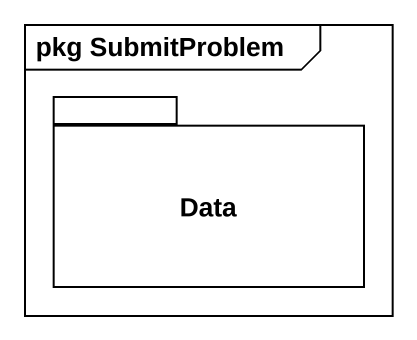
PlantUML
@startuml
mainframe pkg SubmitProblem
package Data {
}
@enduml
